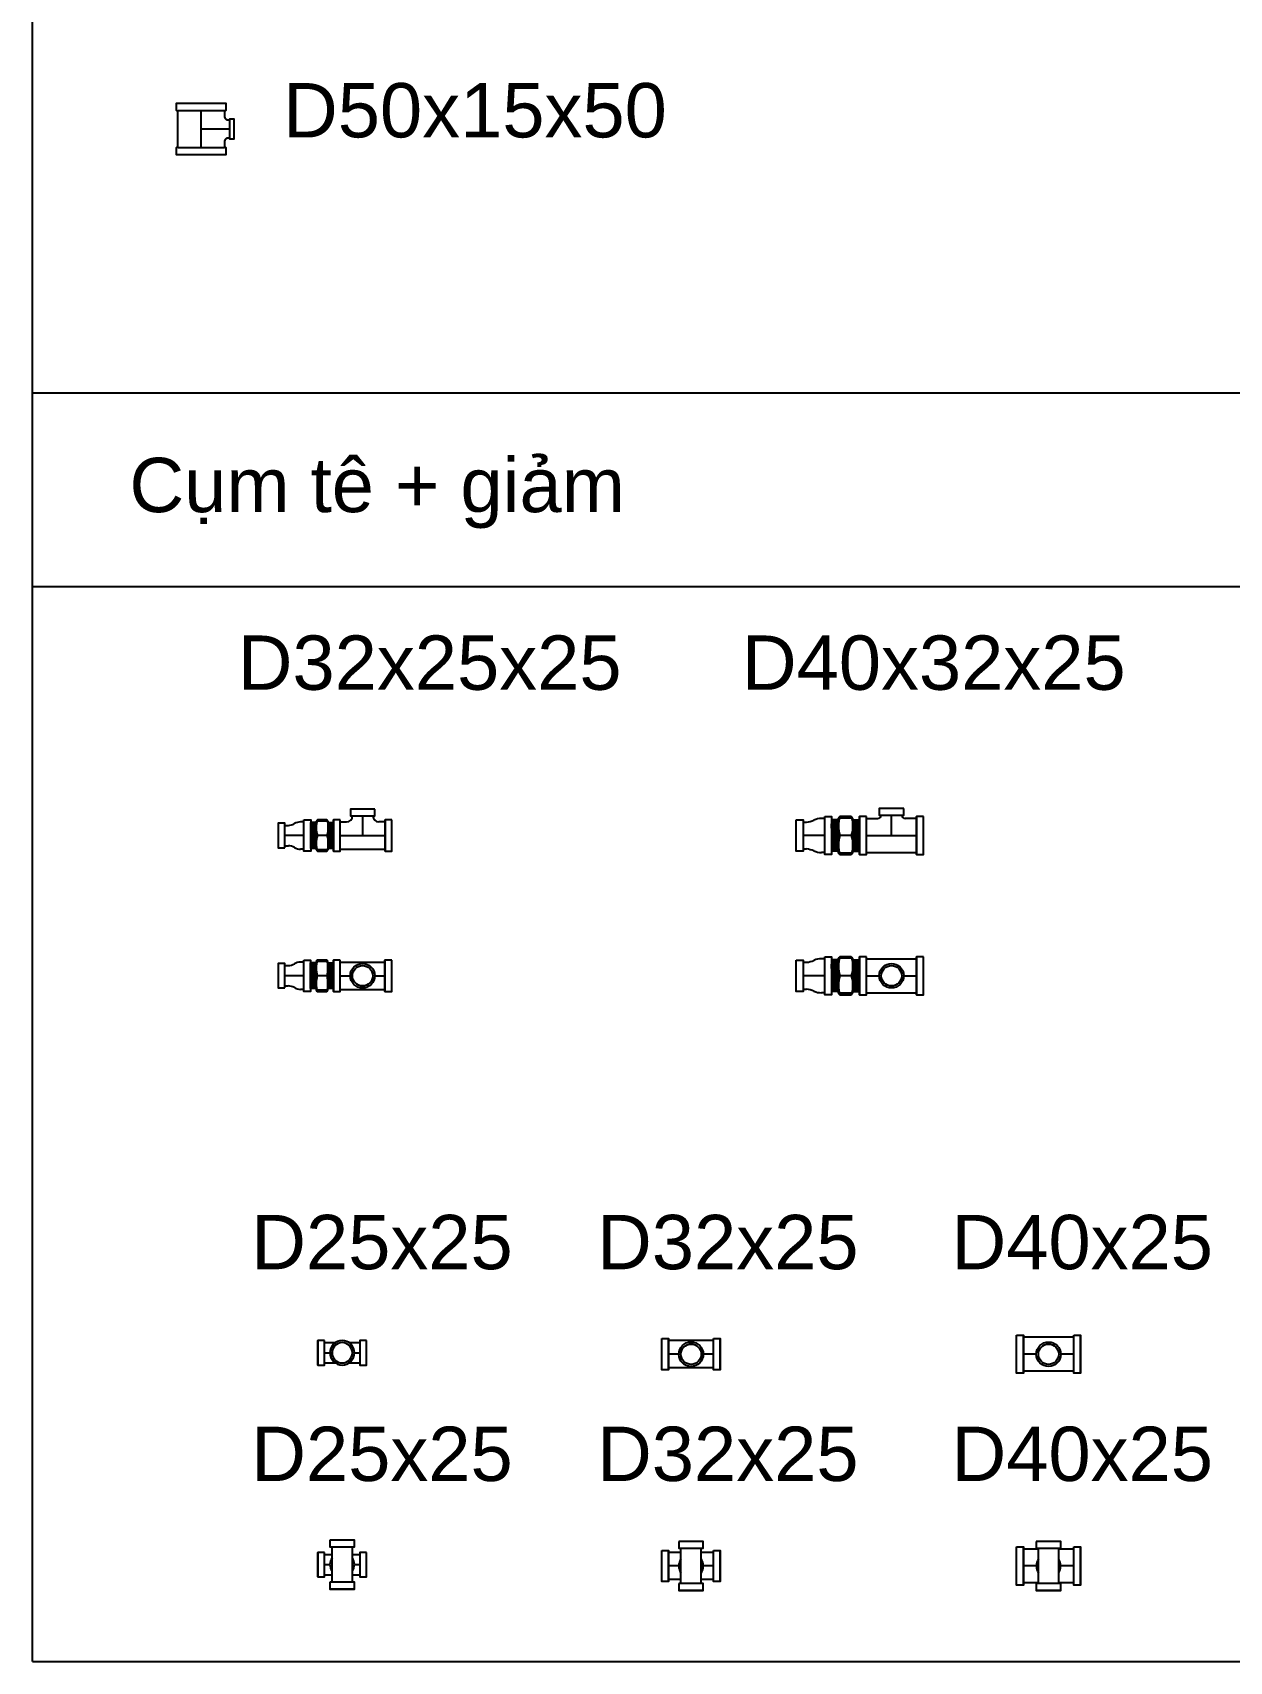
# Model space of a CAD drawing. Header units: millimetres. Extents: x 1218 to 72853, y -34712 to 16286.
# Drawn here: x 38761 to 40524, y 9231 to 11629 of the extents above; entities that cross this region are included whole.
import ezdxf

# ---------------------------------------------------------------- set-up
doc = ezdxf.new("R2010")
doc.units = ezdxf.units.MM
doc.styles.get("Standard").update_dxf_attribs({"font": 'arial.ttf'})

# ---------------------------------------------------------------- blocks, each defined once
blk = doc.blocks.new('TE-DN50x15 PCCC')
for p, q in [((-34.5, 27), (34.5, 27)), ((42, -13.5), (42, 13.5)), ((-34.5, -27), (34.5, -27))]:
    blk.add_line(p, q)
at = {"color": 8}
for p, q in [((0, -27), (0, 27)), ((0, 0), (42, 0))]:
    blk.add_line(p, q, dxfattribs=at)
blk.add_lwpolyline([(36.5, 27), (36.4, 27), (36.3, 27), (36.2, 27), (36.2, 27), (36.1, 27), (36.1, 27), (36, 26.9), (35.9, 26.9), (35.9, 26.9), (35.8, 26.9), (35.8, 26.9), (35.7, 26.8), (35.6, 26.8), (35.6, 26.8), (35.5, 26.8), (35.5, 26.7), (35.4, 26.7), (35.4, 26.7), (35.3, 26.6), (35.3, 26.6), (35.2, 26.5), (35.2, 26.5), (35.1, 26.5), (35.1, 26.4), (35, 26.4), (35, 26.3), (35, 26.3), (34.9, 26.2), (34.9, 26.2), (34.8, 26.1), (34.8, 26.1), (34.8, 26), (34.7, 26), (34.7, 25.9), (34.7, 25.9), (34.7, 25.8), (34.6, 25.7), (34.6, 25.7), (34.6, 25.6), (34.6, 25.6), (34.6, 25.5), (34.5, 25.4), (34.5, 25.4), (34.5, 25.3), (34.5, 25.3), (34.5, 25.2), (34.5, 25.1), (34.5, 25.1), (34.5, 25), (34.5, 18.5), (34.5, 18.2), (34.5, 18), (34.5, 17.9), (34.6, 17.7), (34.6, 17.6), (34.6, 17.4), (34.7, 17.3), (34.7, 17.1), (34.7, 17), (34.8, 16.8), (34.9, 16.7), (34.9, 16.5), (35, 16.4), (35, 16.2), (35.1, 16.1), (35.2, 16), (35.3, 15.8), (35.4, 15.7), (35.5, 15.6), (35.5, 15.4), (35.6, 15.3), (35.7, 15.2), (35.9, 15.1), (36, 15), (36.1, 14.9), (36.2, 14.7), (36.3, 14.6), (36.4, 14.5), (36.6, 14.5), (36.7, 14.4), (36.8, 14.3), (37, 14.2), (37.1, 14.1), (37.2, 14), (37.4, 14), (37.5, 13.9), (37.7, 13.9), (37.8, 13.8), (38, 13.7), (38.1, 13.7), (38.3, 13.7), (38.4, 13.6), (38.6, 13.6), (38.7, 13.6), (38.9, 13.5), (39, 13.5), (39.2, 13.5), (39.3, 13.5), (39.5, 13.5), (40.5, 13.5), (40.6, 13.5), (40.6, 13.5), (40.7, 13.5), (40.7, 13.5), (40.8, 13.5), (40.8, 13.5), (40.9, 13.5), (40.9, 13.6), (41, 13.6), (41, 13.6), (41.1, 13.6), (41.1, 13.6), (41.1, 13.6), (41.2, 13.7), (41.2, 13.7), (41.3, 13.7), (41.3, 13.7), (41.3, 13.8), (41.4, 13.8), (41.4, 13.8), (41.5, 13.8), (41.5, 13.9), (41.5, 13.9), (41.6, 13.9), (41.6, 14), (41.6, 14), (41.7, 14), (41.7, 14.1), (41.7, 14.1), (41.7, 14.2), (41.8, 14.2), (41.8, 14.2), (41.8, 14.3), (41.8, 14.3), (41.9, 14.4), (41.9, 14.4), (41.9, 14.4), (41.9, 14.5), (41.9, 14.5), (41.9, 14.6), (42, 14.6), (42, 14.7), (42, 14.7), (42, 14.8), (42, 14.8), (42, 14.9), (42, 14.9), (42, 15), (42, 15), (42, 15), (48, 15), (48, -15), (42, -15), (42, -15), (42, -14.9), (42, -14.9), (42, -14.8), (42, -14.8), (42, -14.7), (42, -14.7), (42, -14.6), (41.9, -14.6), (41.9, -14.5), (41.9, -14.5), (41.9, -14.4), (41.9, -14.4), (41.9, -14.4), (41.8, -14.3), (41.8, -14.3), (41.8, -14.2), (41.8, -14.2), (41.7, -14.2), (41.7, -14.1), (41.7, -14.1), (41.7, -14), (41.6, -14), (41.6, -14), (41.6, -13.9), (41.5, -13.9), (41.5, -13.9), (41.5, -13.8), (41.4, -13.8), (41.4, -13.8), (41.3, -13.8), (41.3, -13.7), (41.3, -13.7), (41.2, -13.7), (41.2, -13.7), (41.1, -13.6), (41.1, -13.6), (41.1, -13.6), (41, -13.6), (41, -13.6), (40.9, -13.6), (40.9, -13.5), (40.8, -13.5), (40.8, -13.5), (40.7, -13.5), (40.7, -13.5), (40.6, -13.5), (40.6, -13.5), (40.5, -13.5), (40.5, -13.5), (39.5, -13.5), (39.2, -13.5), (39, -13.5), (38.9, -13.5), (38.7, -13.6), (38.6, -13.6), (38.4, -13.6), (38.3, -13.7), (38.1, -13.7), (38, -13.7), (37.8, -13.8), (37.7, -13.9), (37.5, -13.9), (37.4, -14), (37.2, -14), (37.1, -14.1), (37, -14.2), (36.8, -14.3), (36.7, -14.4), (36.6, -14.5), (36.4, -14.5), (36.3, -14.6), (36.2, -14.7), (36.1, -14.9), (36, -15), (35.9, -15.1), (35.7, -15.2), (35.6, -15.3), (35.5, -15.4), (35.5, -15.6), (35.4, -15.7), (35.3, -15.8), (35.2, -16), (35.1, -16.1), (35, -16.2), (35, -16.4), (34.9, -16.5), (34.9, -16.7), (34.8, -16.8), (34.7, -17), (34.7, -17.1), (34.7, -17.3), (34.6, -17.4), (34.6, -17.6), (34.6, -17.7), (34.5, -17.9), (34.5, -18), (34.5, -18.2), (34.5, -18.3), (34.5, -18.5), (34.5, -25), (34.5, -25.1), (34.5, -25.2), (34.5, -25.3), (34.5, -25.3), (34.5, -25.4), (34.5, -25.4), (34.6, -25.5), (34.6, -25.6), (34.6, -25.6), (34.6, -25.7), (34.6, -25.7), (34.7, -25.8), (34.7, -25.9), (34.7, -25.9), (34.7, -26), (34.8, -26), (34.8, -26.1), (34.8, -26.1), (34.9, -26.2), (34.9, -26.2), (35, -26.3), (35, -26.3), (35, -26.4), (35.1, -26.4), (35.1, -26.5), (35.2, -26.5), (35.2, -26.5), (35.3, -26.6), (35.3, -26.6), (35.4, -26.7), (35.4, -26.7), (35.5, -26.7), (35.5, -26.8), (35.6, -26.8), (35.6, -26.8), (35.7, -26.8), (35.8, -26.9), (35.8, -26.9), (35.9, -26.9), (35.9, -26.9), (36, -26.9), (36.1, -27), (36.1, -27), (36.2, -27), (36.2, -27), (36.3, -27), (36.4, -27), (36.4, -27), (36.5, -27), (36.5, -38), (-36.5, -38), (-36.5, -27), (-36.4, -27), (-36.3, -27), (-36.2, -27), (-36.2, -27), (-36.1, -27), (-36.1, -27), (-36, -26.9), (-35.9, -26.9), (-35.9, -26.9), (-35.8, -26.9), (-35.8, -26.9), (-35.7, -26.8), (-35.6, -26.8), (-35.6, -26.8), (-35.5, -26.8), (-35.5, -26.7), (-35.4, -26.7), (-35.4, -26.7), (-35.3, -26.6), (-35.3, -26.6), (-35.2, -26.5), (-35.2, -26.5), (-35.1, -26.5), (-35.1, -26.4), (-35, -26.4), (-35, -26.3), (-35, -26.3), (-34.9, -26.2), (-34.9, -26.2), (-34.8, -26.1), (-34.8, -26.1), (-34.8, -26), (-34.7, -26), (-34.7, -25.9), (-34.7, -25.9), (-34.7, -25.8), (-34.6, -25.7), (-34.6, -25.7), (-34.6, -25.6), (-34.6, -25.6), (-34.6, -25.5), (-34.5, -25.4), (-34.5, -25.4), (-34.5, -25.3), (-34.5, -25.3), (-34.5, -25.2), (-34.5, -25.1), (-34.5, -25.1), (-34.5, -25), (-34.5, 25), (-34.5, 25.1), (-34.5, 25.2), (-34.5, 25.3), (-34.5, 25.3), (-34.5, 25.4), (-34.5, 25.4), (-34.6, 25.5), (-34.6, 25.6), (-34.6, 25.6), (-34.6, 25.7), (-34.6, 25.7), (-34.7, 25.8), (-34.7, 25.9), (-34.7, 25.9), (-34.7, 26), (-34.8, 26), (-34.8, 26.1), (-34.8, 26.1), (-34.9, 26.2), (-34.9, 26.2), (-35, 26.3), (-35, 26.3), (-35, 26.4), (-35.1, 26.4), (-35.1, 26.5), (-35.2, 26.5), (-35.2, 26.5), (-35.3, 26.6), (-35.3, 26.6), (-35.4, 26.7), (-35.4, 26.7), (-35.5, 26.7), (-35.5, 26.8), (-35.6, 26.8), (-35.6, 26.8), (-35.7, 26.8), (-35.8, 26.9), (-35.8, 26.9), (-35.9, 26.9), (-35.9, 26.9), (-36, 26.9), (-36.1, 27), (-36.1, 27), (-36.2, 27), (-36.2, 27), (-36.3, 27), (-36.4, 27), (-36.4, 27), (-36.5, 27), (-36.5, 27), (-36.5, 38), (36.5, 38), (36.5, 27)], close=True)
at = {"flags": 1}
for p in [(0, 38), (48, 0), (0, -38)]:
    blk.add_attdef('AMC', p, '', height=0.5, dxfattribs=at)
blk = doc.blocks.new('TEUP+GIAM-DN32x25x25 PCCC')
for p, q in [((-114.5, 15), (-109.5, 15)), ((-86.5, 20), (-91.5, 20)), ((-76.5, -19), (-76.5, 19)), ((-51, 21.2), (-68.5, 21.2)), ((-43, -23), (-43, 23)), ((-43, -19), (-43, 19)), ((-33, -23), (-33, 23)), ((-33, 20), (33, 20)), ((33, -23), (33, 23)), ((43, -23), (43, 23)), ((-114.5, -15), (-109.5, -15)), ((-86.5, -20), (-91.5, -20)), ((-51, 0), (-68.5, 0, 0)), ((-51, -21.2), (-68.5, -21.2)), ((-43, -19), (-51, -19)), ((-33, -20), (33, -20))]:
    blk.add_line(p, q)
at = {"color": 8}
for p, q in [((-86.5, 0), (-114.5, 0)), ((-33, 0), (-18, 0)), ((18, 0), (33, 0))]:
    blk.add_line(p, q, dxfattribs=at)
at = {"extrusion": (-6.25499e-05, 0, 1)}
for p, q in [((-68.5, 19, 0), (-76.5, 19, 0)), ((-68.5, -17.9, 0), (-68.5, 17.9, 0)), ((-68.5, -19, 0), (-76.5, -19, 0))]:
    blk.add_line(p, q, dxfattribs=at)
at = {"color": 8, "ltscale": 1e-13}
for p, q in [((-75.6, -19, 0), (-76.5, 7.6, 0)), ((-74.3, -19, 0), (-75.6, 19, 0)), ((-73.1, -19, 0), (-74.3, 19, 0)), ((-71.8, -19, 0), (-73.1, 19, 0)), ((-70.6, -19, 0), (-71.8, 19, 0)), ((-69.3, -19, 0), (-70.6, 19, 0)), ((-68.5, -6.9, 0), (-69.3, 19, 0)), ((-51, -6.9, 0), (-50.2, 19, 0)), ((-50.1, -19, 0), (-48.9, 19, 0)), ((-48.9, -19, 0), (-47.6, 19, 0)), ((-47.6, -19, 0), (-46.4, 19, 0)), ((-46.4, -19, 0), (-45.1, 19, 0)), ((-45.1, -19, 0), (-43.9, 19, 0)), ((-43.9, -19, 0), (-43, 7.6, 0))]:
    blk.add_line(p, q, dxfattribs=at)
at = {"extrusion": (6.25499e-05, 0, 1)}
for p, q in [((-66.7, 23, 0), (-68.5, 21.2)), ((-68.5, 21.2), (-68.5, -21.2)), ((-52.8, 23, 0), (-66.7, 23, 0)), ((-51, 21.2), (-52.8, 23, 0)), ((-51, -21.2), (-51, 21.2)), ((-51, 19, 0), (-43, 19, 0)), ((-51, -17.9, 0), (-51, 17.9, 0)), ((-68.5, -21.2), (-66.7, -23, 0)), ((-66.7, -23, 0), (-52.8, -23, 0)), ((-52.8, -23, 0), (-51, -21.2))]:
    blk.add_line(p, q, dxfattribs=at)
for points in [[(-114.5, -18), (-114.5, 18), (-124.5, 18), (-124.5, -18)], [(-86.5, 23), (-76.5, 23), (-76.5, -23), (-86.5, -23)], [(-33, 23), (-43, 23), (-43, -23), (-33, -23)], [(43, 23), (33, 23), (33, -23), (43, -23)]]:
    blk.add_lwpolyline(points, close=True)
at = {"extrusion": (-6.25499e-05, 0, 1), "elevation": 0}
blk.add_lwpolyline([(-66.7, 23, 0.156163), (-66.7, 0, 0.156163), (-66.7, -23)], format="xyb", dxfattribs=at)
at = {"extrusion": (6.25499e-05, 0, 1), "elevation": 0}
blk.add_lwpolyline([(-52.8, 23, -0.156163), (-52.8, 0, -0.156163), (-52.8, -23)], format="xyb", dxfattribs=at)
blk.add_circle((0, 0), 18)
at = {"color": 8}
blk.add_circle((0, 0), 15, dxfattribs=at)
for centre, start, end in [((-109.1, 31.2), 268.7938, 302.2544), ((-91.8, 3.8), 88.7938, 122.2544), ((-109.1, -31.2), 57.7456, 91.2062), ((-91.8, -3.8), 237.7456, 271.2062)]:
    blk.add_arc(centre, 16.2, start, end)
at = {"flags": 1}
for p in [(-124.5, 0), (43, 0)]:
    blk.add_attdef('AMC', p, '', height=0.5, dxfattribs=at)
blk = doc.blocks.new('TE+GIAM-DN32x25x25 PCCC')
at = {"color": 8}
for p, q in [((0, 0), (0, 29)), ((-86.5, 0), (-114.5, 0)), ((-33, 0), (0, 0)), ((0, 0), (33, 0))]:
    blk.add_line(p, q, dxfattribs=at)
for p, q in [((-114.5, 15), (-109.5, 15)), ((-86.5, 20), (-91.5, 20)), ((-76.5, -19), (-76.5, 19)), ((-51, 21.2), (-68.5, 21.2)), ((-43, -23), (-43, 23)), ((-43, -19), (-43, 19)), ((-33, -23), (-33, 23)), ((-33, 20), (-24, 20)), ((33, 20), (24, 20)), ((33, -23), (33, 23)), ((43, -23), (43, 23)), ((-114.5, -15), (-109.5, -15)), ((-86.5, -20), (-91.5, -20)), ((-51, 0), (-68.5, 0, 0)), ((-51, -21.2), (-68.5, -21.2)), ((-43, -19), (-51, -19)), ((-33, -20), (33, -20))]:
    blk.add_line(p, q)
at = {"extrusion": (-6.25499e-05, 0, 1)}
for p, q in [((-68.5, 19, 0), (-76.5, 19, 0)), ((-68.5, -17.9, 0), (-68.5, 17.9, 0)), ((-68.5, -19, 0), (-76.5, -19, 0))]:
    blk.add_line(p, q, dxfattribs=at)
at = {"color": 8, "ltscale": 1e-13}
for p, q in [((-75.6, -19, 0), (-76.5, 7.6, 0)), ((-74.3, -19, 0), (-75.6, 19, 0)), ((-73.1, -19, 0), (-74.3, 19, 0)), ((-71.8, -19, 0), (-73.1, 19, 0)), ((-70.6, -19, 0), (-71.8, 19, 0)), ((-69.3, -19, 0), (-70.6, 19, 0)), ((-68.5, -6.9, 0), (-69.3, 19, 0)), ((-51, -6.9, 0), (-50.2, 19, 0)), ((-50.1, -19, 0), (-48.9, 19, 0)), ((-48.9, -19, 0), (-47.6, 19, 0)), ((-47.6, -19, 0), (-46.4, 19, 0)), ((-46.4, -19, 0), (-45.1, 19, 0)), ((-45.1, -19, 0), (-43.9, 19, 0)), ((-43.9, -19, 0), (-43, 7.6, 0))]:
    blk.add_line(p, q, dxfattribs=at)
at = {"extrusion": (6.25499e-05, 0, 1)}
for p, q in [((-66.7, 23, 0), (-68.5, 21.2)), ((-68.5, 21.2), (-68.5, -21.2)), ((-52.8, 23, 0), (-66.7, 23, 0)), ((-51, 21.2), (-52.8, 23, 0)), ((-51, -21.2), (-51, 21.2)), ((-51, 19, 0), (-43, 19, 0)), ((-51, -17.9, 0), (-51, 17.9, 0)), ((-68.5, -21.2), (-66.7, -23, 0)), ((-66.7, -23, 0), (-52.8, -23, 0)), ((-52.8, -23, 0), (-51, -21.2))]:
    blk.add_line(p, q, dxfattribs=at)
for points in [[(18, 39), (-18, 39), (-18, 29), (18, 29)], [(-114.5, -18), (-114.5, 18), (-124.5, 18), (-124.5, -18)], [(-86.5, 23), (-76.5, 23), (-76.5, -23), (-86.5, -23)], [(-33, 23), (-43, 23), (-43, -23), (-33, -23)], [(43, 23), (33, 23), (33, -23), (43, -23)]]:
    blk.add_lwpolyline(points, close=True)
at = {"extrusion": (-6.25499e-05, 0, 1), "elevation": 0}
blk.add_lwpolyline([(-66.7, 23, 0.156163), (-66.7, 0, 0.156163), (-66.7, -23)], format="xyb", dxfattribs=at)
at = {"extrusion": (6.25499e-05, 0, 1), "elevation": 0}
blk.add_lwpolyline([(-52.8, 23, -0.156163), (-52.8, 0, -0.156163), (-52.8, -23)], format="xyb", dxfattribs=at)
for centre, radius, start, end in [((-24, 29), 9, 270, 0), ((24, 29), 9, 180, 270), ((-109.1, 31.2), 16.2, 268.7938, 302.2544), ((-91.8, 3.8), 16.2, 88.7938, 122.2544), ((-109.1, -31.2), 16.2, 57.7456, 91.2062), ((-91.8, -3.8), 16.2, 237.7456, 271.2062)]:
    blk.add_arc(centre, radius, start, end)
at = {"flags": 1}
for p in [(0, 39), (-124.5, 0), (43, 0)]:
    blk.add_attdef('AMC', p, '', height=0.5, dxfattribs=at)
blk = doc.blocks.new('TE+GIAM-DN40x32x25 PCCC')
for p, q in [((-98.3, 25), (-103.3, 25)), ((-57, 25.8, 0), (-78.3, 25.8, 0)), ((-47, -28), (-47, 28)), ((-37, -28), (-37, 28)), ((-37, 25), (-20.2, 25)), ((37, 25), (20.2, 25)), ((37, -28), (37, 28)), ((47, -28), (47, 28)), ((-130.3, 19.8), (-125.3, 19.8)), ((-57, 0, 0), (-78.3, 0)), ((-130.3, -19.8), (-125.3, -19.8)), ((-98.3, -25), (-103.3, -25)), ((-57, -25.8, 0), (-78.3, -25.8, 0)), ((-37, -25), (37, -25))]:
    blk.add_line(p, q)
at = {"extrusion": (6.25499e-05, 0, 1)}
for p, q in [((-76.1, 28, 0), (-78.3, 25.8, 0)), ((-78.3, 25.8, 0), (-78.3, -25.8, 0)), ((-59.2, 28, 0), (-76.1, 28, 0)), ((-57, 25.8, 0), (-59.2, 28, 0)), ((-57, -25.8, 0), (-57, 25.8, 0)), ((-57, 23.2), (-47, 23.2)), ((-57, -21.8), (-57, 21.8)), ((-57, -23.2), (-47, -23.2)), ((-78.3, -25.8, 0), (-76.1, -28, 0)), ((-76.1, -28, 0), (-59.2, -28, 0)), ((-59.2, -28, 0), (-57, -25.8, 0))]:
    blk.add_line(p, q, dxfattribs=at)
at = {"color": 8}
for p, q in [((0, 0), (0, 30)), ((-98.3, 0), (-130.3, 0)), ((-37, 0), (0, 0)), ((0, 0), (37, 0))]:
    blk.add_line(p, q, dxfattribs=at)
at = {"extrusion": (-6.25499e-05, 0, 1)}
for p, q in [((-78.3, 23.2), (-88.3, 23.2)), ((-78.3, -21.8), (-78.3, 21.8)), ((-78.3, -23.2), (-88.3, -23.2))]:
    blk.add_line(p, q, dxfattribs=at)
at = {"ltscale": 1e-13}
for p, q in [((-88.3, 23.2), (-88.3, -23.2)), ((-47, 23.2), (-47, -23.2))]:
    blk.add_line(p, q, dxfattribs=at)
at = {"color": 8, "ltscale": 1e-13}
for p, q in [((-87, -23.2, 0), (-88.3, 17.3, 0)), ((-85.4, -23.2, 0), (-86.9, 23.2, 0)), ((-83.9, -23.2, 0), (-85.4, 23.2, 0)), ((-82.4, -23.2, 0), (-83.9, 23.2, 0)), ((-80.8, -23.2, 0), (-82.3, 23.2, 0)), ((-79.3, -23.2, 0), (-80.8, 23.2, 0)), ((-78.3, -8.4, 0), (-79.3, 23.2, 0)), ((-57, -8.4, 0), (-56, 23.2, 0)), ((-56, -23.2, 0), (-54.4, 23.2, 0)), ((-54.4, -23.2, 0), (-52.9, 23.2, 0)), ((-52.9, -23.2, 0), (-51.4, 23.2, 0)), ((-51.4, -23.2, 0), (-49.9, 23.2, 0)), ((-49.8, -23.2, 0), (-48.3, 23.2, 0)), ((-48.3, -23.2, 0), (-47, 17.3, 0))]:
    blk.add_line(p, q, dxfattribs=at)
for points in [[(-98.3, 28), (-88.3, 28), (-88.3, -28), (-98.3, -28)], [(-37, 28), (-47, 28), (-47, -28), (-37, -28)], [(18, 40), (-18, 40), (-18, 30), (18, 30)], [(47, 28), (37, 28), (37, -28), (47, -28)], [(-140.3, 23), (-130.3, 23), (-130.3, -23), (-140.3, -23)]]:
    blk.add_lwpolyline(points, close=True)
at = {"extrusion": (-6.25499e-05, 0, 1), "elevation": 0}
blk.add_lwpolyline([(-76.1, 28, 0.156163), (-76.1, 0, 0.156163), (-76.1, -28)], format="xyb", dxfattribs=at)
at = {"extrusion": (6.25499e-05, 0, 1), "elevation": 0}
blk.add_lwpolyline([(-59.2, 28, -0.156163), (-59.2, 0, -0.156163), (-59.2, -28)], format="xyb", dxfattribs=at)
for centre, radius, start, end in [((-103.6, -0.5), 25.5, 89.2836, 114.7533), ((-20.2, 30), 5, 270, 0), ((20.2, 30), 5, 180, 270), ((-130.2, 61.6), 42.1, 276.7331, 292.2379), ((-130.2, -61.6), 42.1, 67.7621, 83.2669), ((-103.6, 0.5), 25.5, 245.2467, 270.7164)]:
    blk.add_arc(centre, radius, start, end)
at = {"flags": 1}
for p in [(0, 40), (-140.3, 0), (47, 0)]:
    blk.add_attdef('AMC', p, '', height=0.5, dxfattribs=at)
blk = doc.blocks.new('TEUP+GIAM-DN40x32x25 PCCC')
for p, q in [((-98.3, 25), (-103.3, 25)), ((-57, 25.8, 0), (-78.3, 25.8, 0)), ((-47, -28), (-47, 28)), ((-37, -28), (-37, 28)), ((-37, 25), (37, 25)), ((37, -28), (37, 28)), ((47, -28), (47, 28)), ((-130.3, 19.8), (-125.3, 19.8)), ((-57, 0, 0), (-78.3, 0)), ((-130.3, -19.8), (-125.3, -19.8)), ((-98.3, -25), (-103.3, -25)), ((-57, -25.8, 0), (-78.3, -25.8, 0)), ((-37, -25), (37, -25))]:
    blk.add_line(p, q)
at = {"extrusion": (6.25499e-05, 0, 1)}
for p, q in [((-76.1, 28, 0), (-78.3, 25.8, 0)), ((-78.3, 25.8, 0), (-78.3, -25.8, 0)), ((-59.2, 28, 0), (-76.1, 28, 0)), ((-57, 25.8, 0), (-59.2, 28, 0)), ((-57, -25.8, 0), (-57, 25.8, 0)), ((-57, 23.2), (-47, 23.2)), ((-57, -21.8), (-57, 21.8)), ((-57, -23.2), (-47, -23.2)), ((-78.3, -25.8, 0), (-76.1, -28, 0)), ((-76.1, -28, 0), (-59.2, -28, 0)), ((-59.2, -28, 0), (-57, -25.8, 0))]:
    blk.add_line(p, q, dxfattribs=at)
at = {"color": 8}
for p, q in [((-98.3, 0), (-130.3, 0)), ((-37, 0), (-18, 0)), ((18, 0), (37, 0))]:
    blk.add_line(p, q, dxfattribs=at)
at = {"extrusion": (-6.25499e-05, 0, 1)}
for p, q in [((-78.3, 23.2), (-88.3, 23.2)), ((-78.3, -21.8), (-78.3, 21.8)), ((-78.3, -23.2), (-88.3, -23.2))]:
    blk.add_line(p, q, dxfattribs=at)
at = {"ltscale": 1e-13}
for p, q in [((-88.3, 23.2), (-88.3, -23.2)), ((-47, 23.2), (-47, -23.2))]:
    blk.add_line(p, q, dxfattribs=at)
at = {"color": 8, "ltscale": 1e-13}
for p, q in [((-87, -23.2, 0), (-88.3, 17.3, 0)), ((-85.4, -23.2, 0), (-86.9, 23.2, 0)), ((-83.9, -23.2, 0), (-85.4, 23.2, 0)), ((-82.4, -23.2, 0), (-83.9, 23.2, 0)), ((-80.8, -23.2, 0), (-82.3, 23.2, 0)), ((-79.3, -23.2, 0), (-80.8, 23.2, 0)), ((-78.3, -8.4, 0), (-79.3, 23.2, 0)), ((-57, -8.4, 0), (-56, 23.2, 0)), ((-56, -23.2, 0), (-54.4, 23.2, 0)), ((-54.4, -23.2, 0), (-52.9, 23.2, 0)), ((-52.9, -23.2, 0), (-51.4, 23.2, 0)), ((-51.4, -23.2, 0), (-49.9, 23.2, 0)), ((-49.8, -23.2, 0), (-48.3, 23.2, 0)), ((-48.3, -23.2, 0), (-47, 17.3, 0))]:
    blk.add_line(p, q, dxfattribs=at)
for points in [[(-98.3, 28), (-88.3, 28), (-88.3, -28), (-98.3, -28)], [(-37, 28), (-47, 28), (-47, -28), (-37, -28)], [(47, 28), (37, 28), (37, -28), (47, -28)], [(-140.3, 23), (-130.3, 23), (-130.3, -23), (-140.3, -23)]]:
    blk.add_lwpolyline(points, close=True)
at = {"extrusion": (-6.25499e-05, 0, 1), "elevation": 0}
blk.add_lwpolyline([(-76.1, 28, 0.156163), (-76.1, 0, 0.156163), (-76.1, -28)], format="xyb", dxfattribs=at)
at = {"extrusion": (6.25499e-05, 0, 1), "elevation": 0}
blk.add_lwpolyline([(-59.2, 28, -0.156163), (-59.2, 0, -0.156163), (-59.2, -28)], format="xyb", dxfattribs=at)
blk.add_circle((0, 0), 18)
at = {"color": 8}
blk.add_circle((0, 0), 15, dxfattribs=at)
for centre, radius, start, end in [((-103.6, -0.5), 25.5, 89.2836, 114.7533), ((-130.2, 61.6), 42.1, 276.7331, 292.2379), ((-130.2, -61.6), 42.1, 67.7621, 83.2669), ((-103.6, 0.5), 25.5, 245.2467, 270.7164)]:
    blk.add_arc(centre, radius, start, end)
at = {"flags": 1}
for p in [(-140.3, 0), (47, 0)]:
    blk.add_attdef('AMC', p, '', height=0.5, dxfattribs=at)
blk = doc.blocks.new('TEUP-DN32x25 PCCC')
for p, q in [((-43, -23), (-43, 23)), ((-33, -23), (-33, 23)), ((33, 20), (-33, 20)), ((33, -23), (33, 23)), ((43, -23), (43, 23)), ((33, -20), (-33, -20))]:
    blk.add_line(p, q)
at = {"color": 8}
for p, q in [((-18, 0), (-33, 0)), ((33, 0), (18, 0))]:
    blk.add_line(p, q, dxfattribs=at)
for points in [[(-43, 23), (-33, 23), (-33, -23), (-43, -23)], [(33, 23), (43, 23), (43, -23), (33, -23)]]:
    blk.add_lwpolyline(points, close=True)
blk.add_circle((0, 0), 18)
blk.add_circle((0, 0), 15, dxfattribs=at)
at = {"flags": 1}
for p in [(-43, 0), (43, 0)]:
    blk.add_attdef('AMC', p, '', height=0.5, dxfattribs=at)
blk = doc.blocks.new('TEUP-DN40x25 PCCC')
for p, q in [((-47, -28), (-47, 28)), ((-37, -28), (-37, 28)), ((37, 25), (-37, 25)), ((37, -28), (37, 28)), ((47, -28), (47, 28)), ((37, -25), (-37, -25))]:
    blk.add_line(p, q)
at = {"color": 8}
for p, q in [((-18, 0), (-37, 0)), ((37, 0), (18, 0))]:
    blk.add_line(p, q, dxfattribs=at)
for points in [[(-47, 28), (-37, 28), (-37, -28), (-47, -28)], [(37, 28), (47, 28), (47, -28), (37, -28)]]:
    blk.add_lwpolyline(points, close=True)
blk.add_circle((0, 0), 18)
blk.add_circle((0, 0), 15, dxfattribs=at)
at = {"flags": 1}
for p in [(-47, 0), (47, 0)]:
    blk.add_attdef('AMC', p, '', height=0.5, dxfattribs=at)
blk = doc.blocks.new('TEUP-DN25x25 PCCC')
for p, q in [((-36, -18), (-36, 18)), ((-9.9, 15), (-26, 15)), ((26, 15), (9.9, 15)), ((36, -18), (36, 18)), ((-9.9, -15), (-26, -15)), ((26, -15), (9.9, -15))]:
    blk.add_line(p, q)
at = {"color": 8}
for p, q in [((-18, 0), (-26, 0)), ((26, 0), (15, 0))]:
    blk.add_line(p, q, dxfattribs=at)
for points in [[(-36, 18), (-26, 18), (-26, -18), (-36, -18)], [(26, 18), (36, 18), (36, -18), (26, -18)]]:
    blk.add_lwpolyline(points, close=True)
blk.add_circle((0, 0), 18)
blk.add_circle((0, 0), 15, dxfattribs=at)
at = {"flags": 1}
for p in [(-36, 0), (36, 0)]:
    blk.add_attdef('AMC', p, '', height=0.5, dxfattribs=at)
blk = doc.blocks.new('2TE-DN25x25 PCCC')
for p, q in [((18, 36), (-18, 36)), ((-15, -26), (-15, 26)), ((15, -26), (15, 26)), ((-36, -18), (-36, 18)), ((-26, 15), (-15, 15)), ((15, 15), (26, 15)), ((36, -18), (36, 18)), ((-26, -15), (-15, -15)), ((15, -15), (26, -15)), ((18, -36), (-18, -36))]:
    blk.add_line(p, q)
at = {"color": 8}
for p, q in [((-26, 0), (-18, 0)), ((18, 0), (26, 0))]:
    blk.add_line(p, q, dxfattribs=at)
for points in [[(-18, 36), (-18, 26), (18, 26), (18, 36)], [(-26, 18), (-36, 18), (-36, -18), (-26, -18)], [(36, 18), (26, 18), (26, -18), (36, -18)], [(-18, -26), (-18, -36), (18, -36), (18, -26)]]:
    blk.add_lwpolyline(points, close=True)
for start, end in [(146.4427, 213.5573), (146.4427, 213.5573), (326.4427, 33.5573), (326.4427, 33.5573)]:
    blk.add_arc((0, 0), 18, start, end)
at = {"flags": 1}
for p in [(0, 36), (-36, 0), (36, 0), (0, -36)]:
    blk.add_attdef('AMC', p, '', height=0.5, dxfattribs=at)
blk = doc.blocks.new('2TE-DN32x25 PCCC')
for p, q in [((18, 36), (-18, 36)), ((-15, -26), (-15, 26)), ((15, -26), (15, 26)), ((-43, -23), (-43, 23)), ((-33, -23), (-33, 23)), ((-15, 20), (-33, 20)), ((33, 20), (15, 20)), ((33, -23), (33, 23)), ((43, -23), (43, 23)), ((-15, -20), (-33, -20)), ((33, -20), (15, -20)), ((18, -36), (-18, -36))]:
    blk.add_line(p, q)
at = {"color": 8}
for p, q in [((-18, 0), (-33, 0)), ((33, 0), (18, 0))]:
    blk.add_line(p, q, dxfattribs=at)
for points in [[(-18, 36), (-18, 26), (18, 26), (18, 36)], [(-43, 23), (-33, 23), (-33, -23), (-43, -23)], [(33, 23), (43, 23), (43, -23), (33, -23)], [(-18, -26), (-18, -36), (18, -36), (18, -26)]]:
    blk.add_lwpolyline(points, close=True)
for start, end in [(146.4427, 213.5573), (146.4427, 213.5573), (326.4427, 33.5573), (326.4427, 33.5573)]:
    blk.add_arc((0, 0), 18, start, end)
at = {"flags": 1}
for p in [(0, 36), (-43, 0), (43, 0), (0, -36)]:
    blk.add_attdef('AMC', p, '', height=0.5, dxfattribs=at)
blk = doc.blocks.new('2TE-DN40x25 PCCC')
for p, q in [((-47, -28), (-47, 28)), ((-37, -28), (-37, 28)), ((-15, 25), (-37, 25)), ((18, 36), (-18, 36)), ((-15, -26), (-15, 26)), ((15, -26), (15, 26)), ((37, 25), (15, 25)), ((37, -28), (37, 28)), ((47, -28), (47, 28)), ((-15, -25), (-37, -25)), ((18, -36), (-18, -36)), ((37, -25), (15, -25))]:
    blk.add_line(p, q)
at = {"color": 8}
for p, q in [((-18, 0), (-37, 0)), ((37, 0), (18, 0))]:
    blk.add_line(p, q, dxfattribs=at)
for points in [[(-47, 28), (-37, 28), (-37, -28), (-47, -28)], [(-18, 36), (-18, 26), (18, 26), (18, 36)], [(37, 28), (47, 28), (47, -28), (37, -28)], [(-18, -26), (-18, -36), (18, -36), (18, -26)]]:
    blk.add_lwpolyline(points, close=True)
for start, end in [(146.4427, 213.5573), (146.4427, 213.5573), (326.4427, 33.5573), (326.4427, 33.5573)]:
    blk.add_arc((0, 0), 18, start, end)
at = {"flags": 1}
for p in [(0, 36), (-47, 0), (47, 0), (0, -36)]:
    blk.add_attdef('AMC', p, '', height=0.5, dxfattribs=at)

msp = doc.modelspace()

# ---------------------------------------------------------------- linework, layer by layer
for p, q in [((38761.2, 9231.3), (38761.2, 14914.2)), ((38761.2, 11098.7), (44955.1, 11098.7)), ((38761.2, 10813.8), (44955.1, 10813.8)), ((38761.2, 9231.3), (44955.1, 9231.3))]:
    msp.add_line(p, q)

# ---------------------------------------------------------------- block references
for name, p in [('TE-DN50x15 PCCC', (39009.5, 11487)), ('TE+GIAM-DN32x25x25 PCCC', (39247.4, 10447)), ('TE+GIAM-DN40x32x25 PCCC', (40026.2, 10447)), ('TEUP+GIAM-DN32x25x25 PCCC', (39247.2, 10240.6)), ('TEUP+GIAM-DN40x32x25 PCCC', (40026.2, 10240.6)), ('TEUP-DN40x25 PCCC', (40257.5, 9683.5)), ('TEUP-DN32x25 PCCC', (39731, 9683.5)), ('2TE-DN25x25 PCCC', (39217.2, 9373.9)), ('2TE-DN32x25 PCCC', (39731, 9371.8)), ('2TE-DN40x25 PCCC', (40257.5, 9371.8))]:
    msp.add_blockref(name, p)
at = {"xscale": -1}
msp.add_blockref('TEUP-DN25x25 PCCC', (39217.2, 9685.6), dxfattribs=at)

# ---------------------------------------------------------------- texts
at = {"color": 2, "ltscale": 500}
for s, p in [('D50x15x50', (39130, 11474.6)), ('D32x25x25', (39063.3, 10661.5)), ('D40x32x25', (39805.8, 10661.5)), ('D25x25', (39083.2, 9808.6)), ('D32x25', (39592.5, 9808.6)), ('D40x25', (40114.5, 9808.6)), ('D25x25', (39083.2, 9496.9)), ('D32x25', (39592.5, 9496.9)), ('D40x25', (40114.5, 9496.9))]:
    msp.add_text(s, height=80, rotation=360, dxfattribs=at).set_placement(p)
at = {"color": 1, "ltscale": 500}
msp.add_text('Cụm tê + giảm', height=80, rotation=360, dxfattribs=at).set_placement((38903.8, 10923))

doc.saveas('drawing.dxf')
